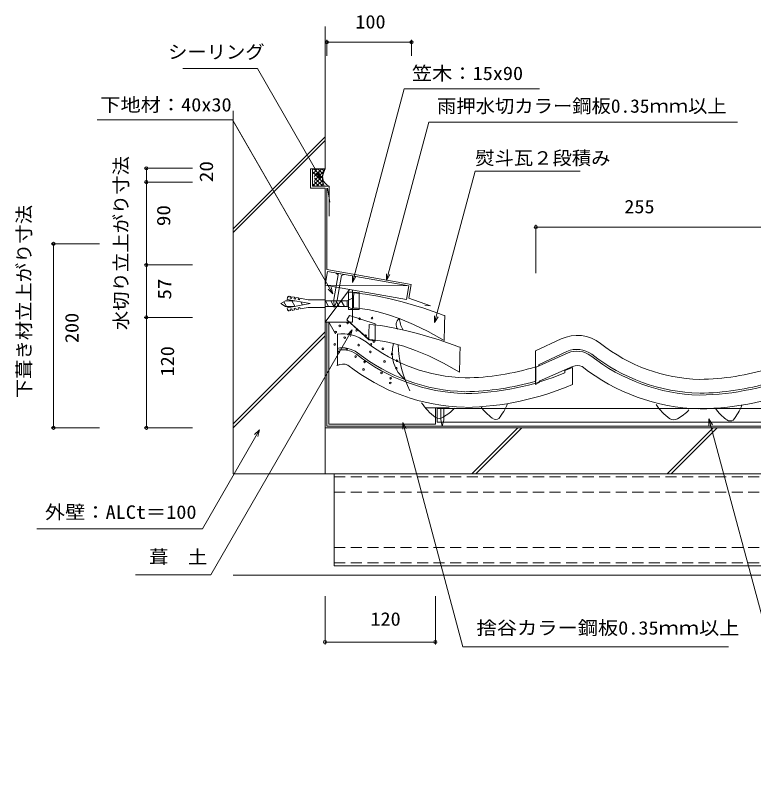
# Model space of a CAD drawing. Units: millimetres, scale not verified. Extents: x -655 to 631, y -406 to 418.
# Drawn here: x -655 to 148, y -406 to 418 of the extents above; entities that cross this region are included whole.
import ezdxf
from ezdxf.enums import TextEntityAlignment as Align

# ---------------------------------------------------------------- set-up
doc = ezdxf.new("R2010")
doc.units = ezdxf.units.MM
doc.header["$LTSCALE"] = 10
doc.linetypes.add('DASHED1', pattern=[1.8, 1.2, -0.6])
doc.linetypes.add('DASHED3', pattern=[4, 3, -1])
doc.layers.add('0-0_LAYER001', color=2, linetype='Continuous', lineweight=18)
doc.layers.add('0-1_LAYER004', color=7, linetype='Continuous', lineweight=18)
doc.styles.add('ＭＳ ゴシック', font='')
doc.styles.get('ＭＳ ゴシック').set_extended_font_data('MS Gothic')

msp = doc.modelspace()

# ---------------------------------------------------------------- linework, layer by layer
at = {"layer": '0-0_LAYER001'}
for p, q in [((-317.81, 251.1), (-317.81, 406.05)), ((-315.81, 391.43), (-315.81, 373.93)), ((-315.81, 388.93), (-223.81, 388.93)), ((-223.81, 391.43), (-223.81, 373.93)), ((-417.81, 313.07), (-417.81, 45.94)), ((-250.98, 129.79), (-204.87, 301.87)), ((-204.87, 301.87), (124.95, 301.87)), ((-417.81, 186.2), (-317.81, 286.2)), ((-417.81, 181.96), (-317.81, 281.96)), ((-514.43, 251.84), (-461.93, 251.84)), ((-511.93, 236.84), (-511.93, 251.84)), ((-333.41, 230.3), (-333.41, 251.1)), ((-333.41, 251.1), (-317.81, 251.1)), ((-331.33, 250.03), (-330.26, 251.1)), ((-331.33, 247.98), (-331.33, 251.1)), ((-331.33, 232.38), (-331.33, 247.98)), ((-320.05, 236.7), (-331.33, 247.98)), ((-330.64, 246.31), (-325.85, 251.1)), ((-320.4, 241.46), (-330.04, 251.1)), ((-329.48, 243.05), (-321.44, 251.1)), ((-329.42, 238.71), (-318.55, 249.57)), ((-319.91, 245.38), (-325.63, 251.1)), ((-318.88, 248.77), (-321.21, 251.1)), ((-331.33, 232.38), (-320.24, 243.48)), ((-320.14, 232.38), (-329.28, 241.52)), ((-514.43, 236.84), (-461.93, 236.84)), ((-511.93, 146.84), (-511.93, 236.84)), ((-331.33, 232.38), (-313.41, 232.38)), ((-328.97, 232.38), (-331.02, 234.43)), ((-324.56, 232.38), (-329.68, 237.51)), ((-326.92, 232.38), (-320.34, 238.96)), ((-322.51, 232.38), (-319.71, 235.18)), ((-313.41, 199.9), (-313.41, 232.38)), ((-333.41, 230.3), (-317.81, 230.3)), ((-317.81, 230.3), (-317.81, -30.16)), ((-317.81, 182.03), (-317.81, 230.3)), ((-315.81, 141.75), (-315.81, 230.3)), ((-315.21, 230.3), (-312.43, 214.95)), ((-88.74, 190.46), (-88.74, 137.96)), ((-88.74, 187.96), (166.54, 187.96)), ((-615.45, 169.84), (-562.95, 169.84)), ((-612.95, -30.16), (-612.95, 169.84)), ((-514.43, 146.84), (-461.93, 146.84)), ((-511.93, 89.84), (-511.93, 146.84)), ((-224.26, 125.6), (-315.81, 141.75)), ((-226.57, 123.98), (-315.21, 139.61)), ((-303.48, 135.92), (-308.17, 109.33)), ((-296.99, 136.4), (-305.76, 137.94)), ((-303.48, 135.92), (-305.76, 137.94)), ((-299.83, 135.28), (-304.52, 108.68)), ((-299.83, 135.28), (-296.99, 136.4)), ((-229.18, 109.21), (-317.81, 124.84)), ((-226.57, 123.98), (-229.18, 109.21)), ((-224.26, 125.6), (-226.86, 110.83)), ((-317.81, 84.84), (-291.32, 120.16)), ((-287.81, 84.84), (-287.81, 119.55)), ((-365.81, 104.84), (-360.81, 107.84)), ((-360.81, 107.84), (-350.8, 107.84)), ((-358.66, 111.56), (-359.06, 109.29)), ((-333.79, 104.84), (-359.06, 109.29)), ((-356.92, 112.78), (-355.45, 112.51)), ((-355.74, 110.84), (-355.45, 112.52)), ((-354.07, 110.55), (-355.74, 110.84)), ((-354.07, 110.55), (-353.77, 112.22)), ((-350.53, 101.89), (-353.96, 107.84)), ((-353.77, 112.22), (-351.11, 111.75)), ((-351.41, 110.08), (-351.11, 111.75)), ((-349.73, 109.78), (-351.41, 110.08)), ((-349.73, 109.78), (-349.44, 111.46)), ((-349.44, 111.45), (-346.78, 110.99)), ((-347.08, 109.31), (-346.78, 110.99)), ((-345.4, 109.02), (-347.07, 109.31)), ((-345.4, 109.02), (-345.11, 110.69)), ((-345.11, 110.69), (-336.01, 109.09)), ((-317.81, 109.09), (-336.01, 109.09)), ((-317.81, 100.59), (-317.81, 109.09)), ((-317.81, 107.84), (-293.81, 107.84)), ((-313.87, 101.84), (-317.33, 107.84)), ((-308.14, 101.84), (-311.61, 107.84)), ((-307.96, 100.45), (-308.17, 109.33)), ((-304.52, 108.68), (-307.96, 100.45)), ((-302.42, 101.84), (-305.88, 107.84)), ((-296.7, 101.84), (-300.16, 107.84)), ((-293.81, 107.84), (-287.81, 110.84)), ((-293.81, 101.84), (-293.81, 107.84)), ((-287.81, 98.84), (-287.81, 110.84)), ((-203.28, 102.25), (-226.86, 110.83)), ((-360.81, 101.84), (-365.81, 104.84)), ((-359.74, 101.84), (-362.59, 106.77)), ((-360.81, 101.84), (-350.8, 101.84)), ((-333.79, 104.84), (-358.89, 100.41)), ((-358.49, 98.15), (-358.89, 100.41)), ((-353.89, 99.16), (-355.57, 98.87)), ((-353.89, 99.16), (-353.6, 97.49)), ((-349.56, 99.92), (-351.23, 99.63)), ((-351.23, 99.63), (-350.94, 97.96)), ((-349.56, 99.92), (-349.26, 98.25)), ((-345.23, 100.69), (-346.9, 100.39)), ((-346.9, 100.39), (-346.61, 98.72)), ((-345.23, 100.69), (-344.93, 99.02)), ((-344.93, 99.02), (-336.01, 100.59)), ((-342.14, 103.36), (-344.04, 106.64)), ((-317.81, 100.59), (-336.01, 100.59)), ((-317.81, 101.84), (-293.81, 101.84)), ((-287.81, 98.84), (-293.81, 101.84)), ((-203.28, 102.25), (-209.19, 103.27)), ((-356.75, 96.93), (-355.27, 97.19)), ((-355.57, 98.87), (-355.27, 97.19)), ((-353.6, 97.49), (-350.94, 97.96)), ((-349.26, 98.25), (-346.61, 98.72)), ((-514.43, 89.84), (-461.93, 89.84)), ((-511.93, -30.16), (-511.93, 89.84)), ((-287.81, 84.84), (-317.81, 84.84)), ((-313.81, 84.84), (-313.81, -26.16)), ((-313.81, 84.84), (-306.31, 71.85)), ((-417.81, -25.8), (-317.81, 74.2)), ((-417.81, -30.04), (-317.81, 69.96)), ((-417.81, 48.84), (-417.81, -80.16)), ((-197.81, -8.42), (-197.81, -26.16)), ((-197.81, -8.42), (-182.81, -8.42)), ((631.15, -9.16), (-195.81, -9.16)), ((-195.81, -9.16), (-195.81, -24.16)), ((-191.81, -9.42), (-193.44, -8.42)), ((-187.18, -8.42), (-193.44, -8.42)), ((-191.81, -9.42), (-191.81, -20.94)), ((-188.81, -9.42), (-187.18, -8.42)), ((-188.81, -9.42), (-188.81, -21.75)), ((-233.36, -24.21), (-168.04, -268)), ((631.15, -24.16), (-195.81, -24.16)), ((-190.31, -28.42), (-191.81, -20.94)), ((-188.81, -21.75), (-190.31, -28.42)), ((99.52, -20.25), (202.89, -406.05)), ((-615.45, -30.16), (-562.95, -30.16)), ((-514.43, -30.16), (-461.93, -30.16)), ((-317.81, -30.16), (631.15, -30.16)), ((-197.81, -26.16), (-313.81, -26.16)), ((-158.12, -80.16), (-108.12, -30.16)), ((-153.87, -80.16), (-103.87, -30.16)), ((54.01, -80.16), (104.01, -30.16)), ((58.26, -80.16), (108.26, -30.16)), ((-317.81, -80.16), (631.15, -80.16)), ((-307.81, -80.16), (-307.81, -180.16)), ((-307.81, -180.16), (631.15, -180.16)), ((-317.81, -265.4), (-317.81, -212.9)), ((-197.81, -265.4), (-197.81, -212.9)), ((-317.81, -262.9), (-197.81, -262.9)), ((-168.04, -268), (119.49, -268))]:
    msp.add_line(p, q, dxfattribs=at)
at = {"layer": '0-0_LAYER001', "color": 3}
for p, q in [((-286.61, 116.57), (-273.68, 115.22)), ((-269.91, 82.24), (-256.97, 80.9))]:
    msp.add_line(p, q, dxfattribs=at)
at = {"layer": '0-0_LAYER001', "linetype": 'DASHED3'}
for p in [(-315.81, 84.84), (631.15, -28.16)]:
    msp.add_line(p, (-315.81, -28.16), dxfattribs=at)
at = {"layer": '0-0_LAYER001', "color": 4}
for p, q in [((-53.66, 51.34), (-88.31, 35.73)), ((-85.19, 38.85), (-54.91, 52.9)), ((-304.84, 37.58), (-303.48, 38.19)), ((-85.44, 37.14), (-88.8, 35.81)), ((-88.67, 20.62), (-88.67, 36.28)), ((-85.44, 38.63), (-85.44, 37.14)), ((-84.91, 20.39), (-48.72, 36.55)), ((-57.06, 32.1), (-48.67, 35.25)), ((-48.67, 16.94), (-48.67, 35.25)), ((-57.06, 32.1), (-57.06, 29.68)), ((-84.91, 18.97), (-88.92, 17.09)), ((-84.91, 20.39), (-84.91, 18.97))]:
    msp.add_line(p, q, dxfattribs=at)
at = {"layer": '0-0_LAYER001', "color": 1, "linetype": 'DASHED1'}
for p, q in [((-307.81, -83.36), (631.15, -83.36)), ((-307.81, -100.16), (631.15, -100.16)), ((-307.81, -160.16), (631.15, -160.16)), ((-307.81, -176.96), (631.15, -176.96))]:
    msp.add_line(p, q, dxfattribs=at)
at = {"layer": '0-0_LAYER001'}
for points in [[(-322.59, 241.29), (-391.34, 360.37), (-472.34, 360.37)], [(-288.1, 127.89), (-231.76, 338.15), (-84.76, 338.15)], [(-309.26, 115.33), (-418.47, 304.49), (-565.47, 304.49)], [(-324.53, 248.53), (-322.59, 241.29), (-327.89, 246.59)], [(-198.65, 84.14), (-154.53, 248.8), (-40.53, 248.8)], [(-315.21, 139.61), (-317.81, 124.84), (-226.57, 123.98)], [(-284.35, 134.38), (-288.1, 127.89), (-288.1, 135.39)], [(-247.23, 136.29), (-250.98, 129.79), (-250.98, 137.29)], [(-311.2, 122.57), (-309.26, 115.33), (-314.56, 120.63)], [(-263.26, 82.94), (-291.36, 91.87), (-294.05, 87.38)], [(-194.9, 90.64), (-198.65, 84.14), (-198.65, 91.64)], [(-263.26, 82.94), (-263.26, 63.89), (-270.3, 65.61), (-294.05, 87.38)], [(-288.21, 76.23), (-441.84, -189.87), (-523.87, -189.87)], [(-293.51, 70.92), (-288.21, 76.23), (-290.15, 68.98)], [(-233.36, -31.71), (-233.36, -24.21), (-229.61, -30.71)], [(99.52, -27.75), (99.52, -20.25), (103.27, -26.74)], [(-388.99, -32.2), (-451.15, -139.87), (-631.15, -139.87)], [(-317.81, -30.16), (-317.81, -80.16), (-417.81, -80.16)], [(-394.29, -37.5), (-388.99, -32.2), (-390.93, -39.45)]]:
    msp.add_lwpolyline(points, dxfattribs=at)
msp.add_lwpolyline([(-280.57, 116.99), (-280.57, 98.45), (-292.37, 98.45), (-292.37, 117.21)], close=True, dxfattribs=at)
at = {"layer": '0-0_LAYER001', "color": 3}
for points in [[(-286.61, 116.57), (-286.62, 116.11), (-286.65, 114.84), (-286.7, 112.98), (-286.75, 110.72), (-286.81, 108.26), (-286.87, 105.79), (-286.92, 103.53), (-286.96, 101.67), (-286.99, 100.41), (-287, 99.94), (-285.86, 99.93), (-282.48, 99.76), (-277, 99.19), (-269.5, 97.98), (-260.1, 95.92), (-248.91, 92.77), (-236.02, 88.3), (-221.56, 82.28), (-205.63, 74.48), (-188.32, 64.66), (-188.31, 65.42), (-188.26, 67.48), (-188.19, 70.51), (-188.1, 74.19), (-188.01, 78.19), (-187.91, 82.2), (-187.82, 85.88), (-187.75, 88.91), (-187.7, 90.97), (-187.69, 91.73), (-189.34, 92.35), (-194, 94.06), (-201.23, 96.6), (-210.59, 99.72), (-221.63, 103.17), (-233.92, 106.7), (-247, 110.06), (-260.44, 112.99), (-273.79, 115.24)], [(-269.91, 82.24), (-269.92, 81.78), (-269.95, 80.51), (-269.99, 78.65), (-270.05, 76.39), (-270.1, 73.93), (-270.16, 71.47), (-270.22, 69.21), (-270.26, 67.34), (-270.29, 66.08), (-270.3, 65.61), (-269.15, 65.61), (-265.78, 65.43), (-260.29, 64.86), (-252.8, 63.66), (-243.4, 61.59), (-232.2, 58.44), (-219.32, 53.97), (-204.86, 47.95), (-188.92, 40.15), (-171.62, 30.33), (-171.6, 31.09), (-171.55, 33.15), (-171.48, 36.18), (-171.4, 39.86), (-171.3, 43.87), (-171.21, 47.87), (-171.12, 51.55), (-171.05, 54.59), (-171, 56.64), (-170.98, 57.4), (-172.64, 58.03), (-177.3, 59.73), (-184.53, 62.27), (-193.89, 65.39), (-204.93, 68.84), (-217.21, 72.37), (-230.29, 75.73), (-243.73, 78.66), (-257.08, 80.91)]]:
    msp.add_lwpolyline(points, dxfattribs=at)
at = {"layer": '0-0_LAYER001', "color": 4}
for points in [[(-304.39, 71.3), (-304.39, 42.01), (-304.39, 37.69)], [(-88.92, 17.09), (-88.92, 53.65), (-61.22, 66.51)]]:
    msp.add_lwpolyline(points, dxfattribs=at)
at = {"layer": '0-0_LAYER001'}
for centre, radius in [((-315.81, 388.93), 1.7), ((-223.81, 388.93), 1.7), ((-511.93, 251.84), 1.7), ((-511.93, 236.84), 1.7), ((-511.93, 236.84), 1.7), ((-88.74, 187.96), 1.7), ((-612.95, 169.84), 1.7), ((-511.93, 146.84), 1.7), ((-511.93, 146.84), 1.7), ((-511.93, 89.84), 1.7), ((-511.93, 89.84), 1.7), ((-293.26, 83.8), 0.9), ((-280.23, 88.31), 0.9), ((-266.72, 89.04), 0.9), ((-306.15, 74.04), 0.9), ((-301.77, 80.64), 0.9), ((-283.48, 75.91), 0.9), ((-296.29, 67.87), 0.9), ((-273.66, 70.06), 0.9), ((-307.24, 60.46), 0.9), ((-281.32, 59.73), 0.9), ((-267.81, 60.46), 0.9), ((-264.67, 63.65), 0.9), ((-302.86, 52.06), 0.9), ((-294.34, 55.21), 0.9), ((-268.48, 52.37), 0.9), ((-254.89, 55.77), 0.9), ((-245.07, 49.91), 0.9), ((-284.57, 47.33), 0.9), ((-274.74, 41.47), 0.9), ((-253.11, 41.99), 0.9), ((-239.6, 42.72), 0.9), ((-275.9, 33.27), 0.9), ((-240.28, 34.63), 0.9), ((-256.36, 29.59), 0.9), ((-246.92, 18.62), 0.9), ((-246.54, 23.73), 0.9), ((-612.95, -30.16), 1.7), ((-511.93, -30.16), 1.7), ((-317.81, -262.9), 1.7), ((-197.81, -262.9), 1.7)]:
    msp.add_circle(centre, radius, dxfattribs=at)
for centre, radius, start, end in [((-298.31, 240.7), 22.1, 151.92736, 202.11535), ((-357.18, 111.29), 1.5, 80.36247, 169.54873), ((-357.01, 98.41), 1.5, 189.85267, 280.16101), ((-206.6, 92.08), 30.72, 185.84964, 210.05935), ((-110.65, 66.3), 127.95, 182.67926, 206.16341)]:
    msp.add_arc(centre, radius, start, end, dxfattribs=at)
at = {"layer": '0-0_LAYER001', "color": 4}
for centre, radius, start, end in [((-298.52, 31.32), 40.68, 51.53531, 98.82766), ((-43.76, 29.68), 40.68, 51.53531, 115.27963), ((-160.28, 206.44), 182.38, 231.7756, 268.38173), ((94.48, 204.8), 182.38, 231.7756, 268.38173), ((-298.86, 29.04), 27.73, 54.17618, 102.20569), ((-298.88, 28.55), 26.21, 54.56427, 102.77263), ((-160.28, 206.44), 199.38, 231.7756, 268.38173), ((-160.28, 206.44), 199.38, 231.7756, 268.38173), ((-160.28, 206.44), 197.38, 231.7756, 268.38173), ((-44.11, 27.41), 27.73, 54.17618, 112.93031), ((-44.12, 26.91), 26.21, 54.56427, 111.2666), ((94.48, 204.8), 197.38, 231.7756, 268.38173), ((94.48, 204.8), 199.38, 231.7756, 268.38173), ((94.48, 204.8), 199.38, 231.7756, 268.38173), ((-298.37, 26.09), 13.08, 65.55343, 117.42375), ((-160.28, 206.44), 214.38, 231.7756, 268.38173), ((-160.28, 206.44), 214.38, 231.7756, 268.38173), ((-169.82, 299.32), 275.28, 270.90795, 287.11988), ((-43.61, 24.45), 13.08, 65.55343, 112.8327), ((94.48, 204.8), 214.38, 231.7756, 268.38173), ((94.48, 204.8), 214.38, 231.7756, 268.38173), ((84.93, 297.69), 275.28, 270.90795, 287.11988), ((-169.82, 299.32), 292.28, 270.90795, 292.69346), ((84.93, 297.69), 292.28, 270.90795, 292.69346), ((-169.82, 299.32), 290.28, 270.90795, 286.23334), ((-169.82, 299.32), 307.28, 270.90795, 293.21983), ((84.93, 297.69), 290.28, 270.90795, 286.23334), ((84.93, 297.69), 307.28, 270.90795, 293.21983), ((-163.6, 29.24), 58.84, 213.2508, 234.31144), ((-105.81, 22.93), 52.18, 215.53767, 234.46232), ((-183.67, 23.05), 69.67, 321.65733, 337.34946), ((91.16, 27.6), 58.84, 213.2508, 234.31144), ((71.09, 21.41), 69.67, 321.65733, 337.34946), ((-209.98, 20.55), 44.13, 297.62161, 318.2313), ((44.78, 18.91), 44.13, 297.62161, 318.2313), ((148.95, 21.3), 52.18, 215.53767, 234.46232), ((-193.47, -11.92), 7.95, 234.52014, 301.23766), ((-132.14, -14.77), 6.27, 234.10575, 303.29033), ((61.28, -13.56), 7.95, 234.52014, 301.23766), ((122.62, -16.41), 6.27, 234.10575, 303.29033)]:
    msp.add_arc(centre, radius, start, end, dxfattribs=at)
at = {"layer": '0-1_LAYER004'}
for p, q in [((-315.81, 388.93), (-223.81, 388.93)), ((-223.81, 390.63), (-223.81, 373.93)), ((-472.34, 360.37), (-391.34, 360.37)), ((-288.1, 127.89), (-231.76, 338.15)), ((-565.47, 304.49), (-418.47, 304.49)), ((-204.87, 301.87), (130.41, 301.87)), ((-417.81, 186.2), (-317.81, 286.2)), ((-317.81, 281.96), (-417.81, 181.96)), ((-511.93, 251.84), (-511.93, 89.84)), ((-198.65, 84.14), (-154.53, 248.8)), ((-154.53, 248.8), (-40.53, 248.8)), ((-322.59, 241.29), (-327.89, 246.59)), ((-513.63, 236.84), (-461.93, 236.84)), ((-315.81, 230.3), (-315.81, 141.75)), ((-88.74, 190.46), (-88.74, 137.96)), ((-87.04, 187.96), (-88.74, 187.96)), ((-87.04, 187.96), (421.54, 187.96)), ((-513.63, 146.84), (-461.93, 146.84)), ((-226.57, 123.98), (-317.81, 124.84)), ((-291.32, 120.16), (-317.81, 84.84)), ((-309.26, 115.33), (-314.56, 120.63)), ((-280.57, 116.99), (-292.37, 117.21)), ((-280.57, 116.99), (-280.57, 99.56)), ((-336.01, 109.09), (-317.81, 109.09)), ((-287.81, 110.84), (-293.81, 107.84)), ((-287.81, 98.84), (-293.81, 101.84)), ((-280.57, 99.56), (-280.57, 98.45)), ((-511.93, 91.54), (-511.93, -30.16)), ((-513.63, 89.84), (-461.93, 89.84)), ((-315.81, -28.16), (-315.81, 84.75)), ((-313.81, 84.84), (-306.31, 71.85)), ((-288.21, 76.23), (-441.84, -189.87)), ((-317.81, 74.2), (-417.81, -25.8)), ((-417.81, -30.04), (-317.81, 69.96)), ((631.15, -9.16), (-193.44, -9.16)), ((-233.36, -24.21), (-233.36, -31.71)), ((-233.36, -24.21), (-168.04, -268)), ((99.52, -20.25), (99.52, -27.75)), ((99.52, -20.25), (103.27, -26.74)), ((99.52, -20.25), (202.89, -406.05)), ((-562.95, -30.16), (-614.65, -30.16)), ((-513.63, -30.16), (-461.93, -30.16)), ((-388.99, -32.2), (-390.93, -39.45)), ((631.15, -30.16), (-317.81, -30.16)), ((-315.81, -28.16), (631.15, -28.16)), ((-108.12, -30.16), (-158.12, -80.16)), ((-153.87, -80.16), (-103.87, -30.16)), ((104.01, -30.16), (54.01, -80.16)), ((58.26, -80.16), (108.26, -30.16)), ((631.15, -80.16), (-317.81, -80.16)), ((-451.15, -139.87), (-631.15, -139.87)), ((-441.84, -189.87), (-523.87, -189.87)), ((631.15, -190.16), (-417.81, -190.16)), ((-317.81, -264.6), (-317.81, -212.9)), ((-197.81, -212.9), (-197.81, -265.4)), ((-197.81, -262.9), (-317.81, -262.9)), ((-168.04, -268), (120.85, -268))]:
    msp.add_line(p, q, dxfattribs=at)
for points in [[(-317.81, 406.05), (-317.81, 251.1), (-333.41, 251.1), (-333.41, 230.3), (-317.81, 230.3), (-317.81, -80.16), (-417.81, -80.16), (-417.81, 314.35)], [(-391.34, 360.37), (-322.59, 241.29), (-324.42, 248.12)], [(-231.76, 338.15), (-84.76, 338.15), (-231.76, 338.15)], [(-417.81, 303.35), (-309.26, 115.33), (-311.2, 122.57)], [(-204.87, 301.87), (-250.98, 129.79), (-250.98, 137.29), (-250.98, 129.79), (-247.23, 136.29)], [(-513.63, 251.84), (-461.93, 251.84), (-511.93, 251.84)], [(-331.33, 250.03), (-331.33, 251.1), (-331.33, 232.38), (-313.41, 232.38), (-313.41, 216.14), (-313.41, 199.9)], [(-612.95, -30.16), (-612.95, 169.84), (-614.65, 169.84)], [(-612.95, 169.84), (-562.95, 169.84), (-611.25, 169.84)], [(-315.81, 141.75), (-224.26, 125.6), (-226.86, 110.83), (-203.28, 102.25), (-209.19, 103.27)], [(-305.76, 137.94), (-303.48, 135.92), (-308.17, 109.33), (-307.96, 100.45), (-304.52, 108.68), (-299.83, 135.28), (-296.99, 136.4)], [(-288.1, 135.39), (-288.1, 127.89), (-284.46, 134.19)], [(-280.57, 98.45), (-292.37, 98.45), (-292.37, 117.21), (-287.81, 117.21), (-287.81, 84.84), (-317.81, 84.84)], [(-353.77, 112.22), (-354.07, 110.55), (-355.74, 110.84), (-355.45, 112.51), (-356.92, 112.78), (-358.66, 111.57), (-359.06, 109.29), (-333.79, 104.84), (-358.89, 100.41), (-358.49, 98.15), (-356.74, 96.94), (-355.27, 97.19), (-355.57, 98.87), (-353.89, 99.16), (-353.6, 97.49), (-350.94, 97.96), (-351.23, 99.63), (-349.56, 99.92), (-349.26, 98.25), (-346.61, 98.72), (-346.9, 100.39), (-345.23, 100.69), (-344.93, 99.02), (-336.01, 100.59)], [(-336.01, 109.09), (-345.11, 110.69), (-345.4, 109.02), (-347.07, 109.31), (-346.78, 110.99), (-349.44, 111.46), (-349.73, 109.78), (-351.41, 110.08), (-351.11, 111.75), (-353.77, 112.22)], [(-336.01, 100.59), (-317.81, 100.59), (-317.81, 107.84), (-293.81, 107.84)], [(-317.81, 101.84), (-293.81, 101.84), (-293.81, 107.84)], [(-294.05, 87.38), (-291.36, 91.87), (-263.26, 82.94)], [(-198.65, 91.64), (-198.65, 84.14), (-194.9, 90.64)], [(-313.81, 84.84), (-313.81, -26.16), (-197.81, -26.16), (-197.81, -8.42), (-208.61, -8.42)], [(-263.26, 63.89), (-270.29, 66.08), (-294.05, 87.38)], [(-263.26, 63.89), (-270.3, 65.61), (-294.05, 87.38)], [(-263.26, 82.94), (-263.26, 63.89), (-263.26, 82.94)], [(-293.51, 70.92), (-288.21, 76.23), (-290.15, 68.98)], [(-195.81, -9.16), (-195.81, -24.16), (631.15, -24.16)], [(-233.36, -24.21), (-229.61, -30.71), (-233.36, -24.21)], [(-451.15, -139.87), (-388.99, -32.2), (-394.29, -37.5)], [(-307.81, -80.16), (-307.81, -180.16), (631.15, -180.16)]]:
    msp.add_lwpolyline(points, dxfattribs=at)
msp.add_lwpolyline([(-226.57, 123.98), (-229.18, 109.21), (-317.81, 124.84), (-315.21, 139.61)], close=True, dxfattribs=at)
for centre, radius, start, end in [((-308.46, 243.42), 12.1, 140.62561, 245.82795), ((-232.74, 82.15), 7.88, 123.94637, 221.30728), ((-207.45, 51.32), 37.39, 164.05636, 231.54188)]:
    msp.add_arc(centre, radius, start, end, dxfattribs=at)

# ---------------------------------------------------------------- texts
at = {"layer": '0-0_LAYER001', "color": 7, "style": 'ＭＳ ゴシック'}
for s, width, p in [('100', 1.1, (-284.87, 399.33)), ('シーリング', 1.05, (-488.41, 366.55)), ('笠木：15x90', 1.1, (-223.39, 343.32)), ('下地材：40x30', 1.1, (-562.17, 309.17)), ('雨押水切カラー鋼板0.35ｍｍ以上', 1.05, (-196.07, 307.81)), ('熨斗瓦２段積み', 1.05, (-154.53, 251.3)), ('255', 1.1, (7.47, 198.52)), ('外壁：ALCt＝100', 1.1, (-622.28, -133.43)), ('葺\u3000土\u3000', 1.05, (-508.9, -182.08)), ('120', 1.1, (-268.47, -249.54)), ('捨谷カラー鋼板0.35ｍｍ以上', 1.1, (-153.16, -259.21))]:
    msp.add_text(s, height=14.66, dxfattribs=dict(at, width=width)).set_placement(p, align=Align.BOTTOM_LEFT)
for s, width, p in [('水切り立上がり寸法', 1.05, (-527.79, 76.07)), ('20', 1.15, (-435.13, 236.77)), ('下葺き材立上がり寸法', 1.05, (-633.26, 2.09)), ('90', 1.15, (-481.58, 188.96)), ('57', 1.15, (-480.57, 109.13)), ('200', 1.1, (-581.31, 61.91)), ('120', 1.1, (-477.42, 25.7))]:
    msp.add_text(s, height=14.66, rotation=90, dxfattribs=dict(at, width=width)).set_placement(p, align=Align.BOTTOM_LEFT)

doc.saveas('drawing.dxf')
